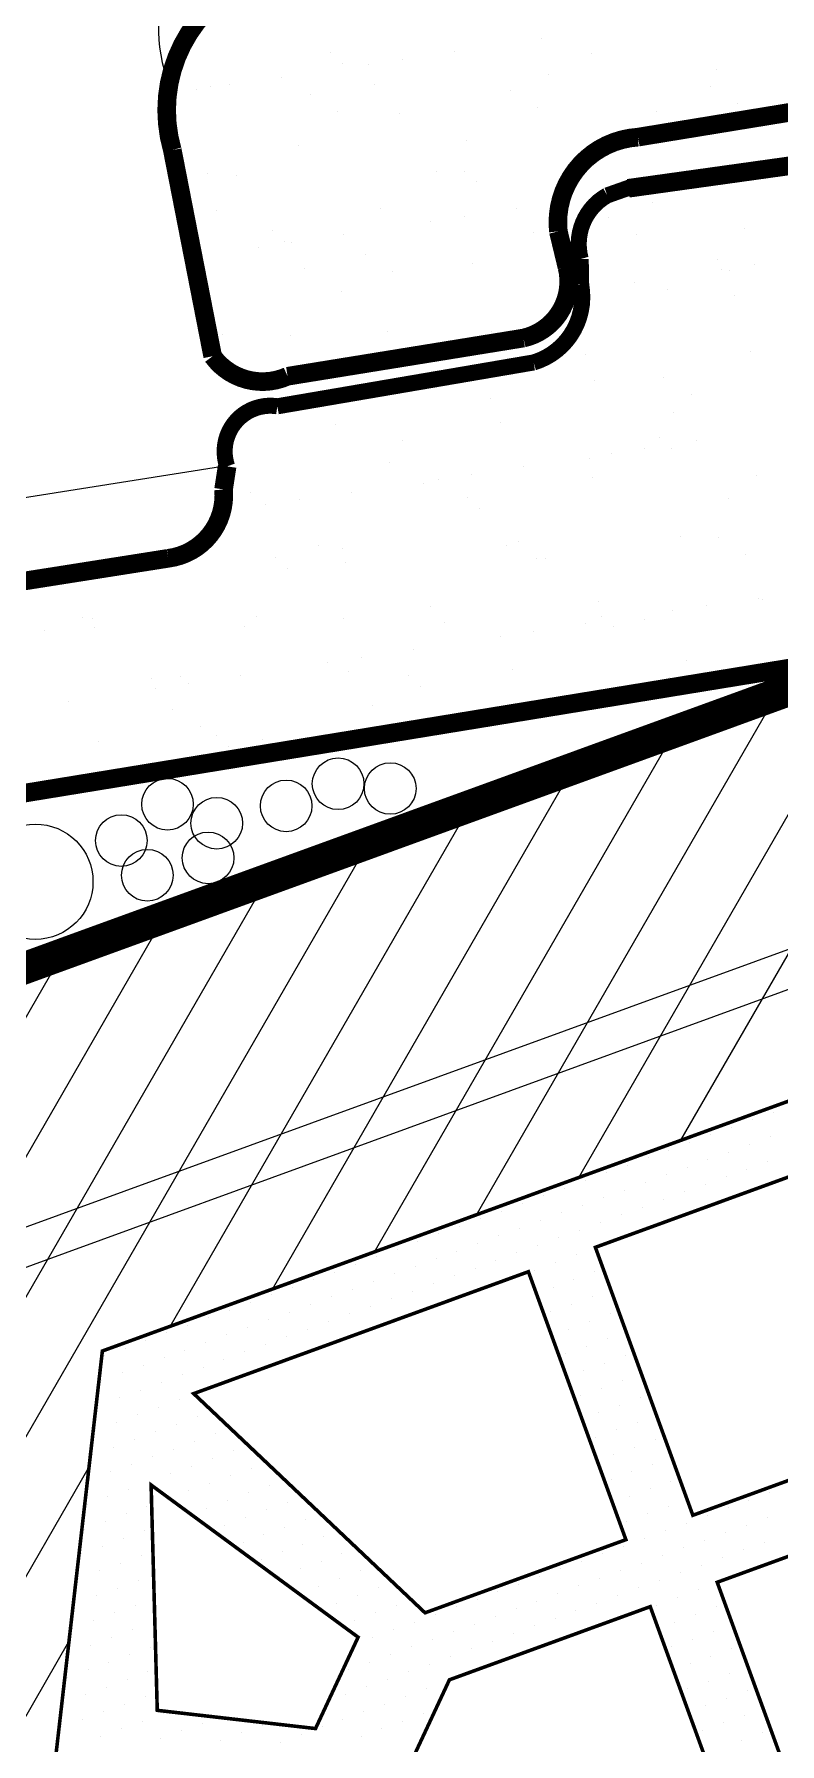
# Model space of a CAD drawing. Header units: inches. Extents: x -370 to 18, y -197 to 199.
# Drawn here: x -230.778 to -229.846, y -25.693 to -23.557 of the extents above; entities that cross this region are included whole.
import ezdxf

# ---------------------------------------------------------------- set-up
doc = ezdxf.new("R2010")
doc.units = ezdxf.units.IN
doc.header["$MEASUREMENT"] = 0
doc.layers.add('TRAMAS', color=7, linetype='Continuous')

# ---------------------------------------------------------------- blocks, each defined once
blk = doc.blocks.new('*X574')
at = {"color": 0}
for p, q in [((4.0977, 4.627), (4.0977, 4.627)), ((4.0702, 4.6177), (4.0702, 4.6177)), ((4.0871, 4.607), (4.0871, 4.607)), ((4.1542, 4.6097), (4.1542, 4.6097)), ((4.1375, 4.5905), (4.1375, 4.5905)), ((4.1398, 4.5841), (4.1398, 4.5841)), ((4.1606, 4.5868), (4.1606, 4.5868)), ((4.0854, 4.5769), (4.0854, 4.5769)), ((4.1449, 4.5837), (4.1449, 4.5837)), ((4.0529, 4.5726), (4.0529, 4.5726)), ((4.1059, 4.5727), (4.1059, 4.5727)), ((4.1478, 4.5683), (4.1478, 4.5683)), ((4.0544, 4.5331), (4.0544, 4.5331)), ((4.1567, 4.5327), (4.1567, 4.5327)), ((3.978, 4.5173), (3.978, 4.5173)), ((4.0594, 4.5167), (4.0594, 4.5167)), ((4.1025, 4.5176), (4.1025, 4.5176)), ((3.9948, 4.5066), (3.9948, 4.5066)), ((4.1194, 4.5068), (4.1194, 4.5068)), ((3.8981, 4.4922), (3.8981, 4.4922)), ((4.0004, 4.4918), (4.0004, 4.4918)), ((4.1085, 4.4956), (4.1085, 4.4956)), ((3.9392, 4.4816), (3.9392, 4.4816)), ((4.0993, 4.4802), (4.0993, 4.4802)), ((4.1223, 4.4782), (4.1223, 4.4782)), ((3.931, 4.4677), (3.931, 4.4677)), ((4.0556, 4.4679), (4.0556, 4.4679)), ((4.069, 4.4712), (4.069, 4.4712)), ((4.0898, 4.4739), (4.0898, 4.4739)), ((4.1066, 4.4735), (4.1066, 4.4735)), ((3.9613, 4.457), (3.9613, 4.457)), ((3.9821, 4.4598), (3.9821, 4.4598)), ((4.0146, 4.464), (4.0146, 4.464)), ((3.8442, 4.4508), (3.8442, 4.4508)), ((3.907, 4.4499), (3.907, 4.4499)), ((3.9522, 4.4547), (3.9522, 4.4547)), ((4.0569, 4.4561), (4.0569, 4.4561)), ((4.1592, 4.4556), (4.1592, 4.4556)), ((3.8536, 4.4428), (3.8536, 4.4428)), ((3.8744, 4.4456), (3.8744, 4.4456)), ((3.979, 4.4451), (3.979, 4.4451)), ((3.9864, 4.4384), (3.9864, 4.4384)), ((4.1414, 4.4416), (4.1414, 4.4416)), ((3.8857, 4.417), (3.8857, 4.417)), ((3.9006, 4.4152), (3.9006, 4.4152)), ((4.0029, 4.4147), (4.0029, 4.4147)), ((4.0103, 4.4172), (4.0103, 4.4172)), ((4.111, 4.4186), (4.111, 4.4186)), ((4.1348, 4.4174), (4.1348, 4.4174)), ((3.778, 4.406), (3.778, 4.406)), ((3.8588, 4.41), (3.8588, 4.41)), ((3.8661, 4.4033), (3.8661, 4.4033)), ((3.9026, 4.4062), (3.9026, 4.4062)), ((4.0212, 4.4065), (4.0212, 4.4065)), ((4.0271, 4.4064), (4.0271, 4.4064)), ((4.1517, 4.4067), (4.1517, 4.4067)), ((3.7385, 4.3749), (3.7385, 4.3749)), ((3.7444, 4.3743), (3.7444, 4.3743)), ((3.8467, 4.3738), (3.8467, 4.3738)), ((3.9009, 4.3714), (3.9009, 4.3714)), ((3.9547, 4.3777), (3.9547, 4.3777)), ((4.0594, 4.379), (4.0594, 4.379)), ((4.1058, 4.3725), (4.1058, 4.3725)), ((4.1267, 4.3752), (4.1267, 4.3752)), ((4.1592, 4.3795), (4.1592, 4.3795)), ((4.1617, 4.3785), (4.1617, 4.3785)), ((3.7142, 4.3671), (3.7142, 4.3671)), ((3.7459, 4.3682), (3.7459, 4.3682)), ((3.8387, 4.3673), (3.8387, 4.3673)), ((3.9633, 4.3675), (3.9633, 4.3675)), ((4.019, 4.3611), (4.019, 4.3611)), ((4.0515, 4.3653), (4.0515, 4.3653)), ((4.061, 4.37), (4.061, 4.37)), ((4.0684, 4.3633), (4.0684, 4.3633)), ((4.0879, 4.3677), (4.0879, 4.3677)), ((3.9438, 4.3512), (3.9438, 4.3512)), ((3.9982, 4.3583), (3.9982, 4.3583)), ((3.8905, 4.3441), (3.8905, 4.3441)), ((3.9113, 4.3469), (3.9113, 4.3469)), ((4.1135, 4.3415), (4.1135, 4.3415)), ((3.7807, 4.3363), (3.7807, 4.3363)), ((3.7828, 4.33), (3.7828, 4.33)), ((3.7984, 4.3368), (3.7984, 4.3368)), ((3.8036, 4.3327), (3.8036, 4.3327)), ((3.8362, 4.337), (3.8362, 4.337)), ((3.9031, 4.3381), (3.9031, 4.3381)), ((3.9408, 4.3349), (3.9408, 4.3349)), ((4.0055, 4.3376), (4.0055, 4.3376)), ((4.1032, 4.3314), (4.1032, 4.3314)), ((3.7285, 4.3228), (3.7285, 4.3228)), ((3.9481, 4.3282), (3.9481, 4.3282)), ((3.7934, 4.3166), (3.7934, 4.3166)), ((3.918, 4.3168), (3.918, 4.3168)), ((4.0426, 4.317), (4.0426, 4.317)), ((3.7469, 4.2972), (3.7469, 4.2972)), ((3.8103, 4.3058), (3.8103, 4.3058)), ((3.8205, 4.2998), (3.8205, 4.2998)), ((3.9349, 4.306), (3.9349, 4.306)), ((3.8279, 4.293), (3.8279, 4.293)), ((3.8492, 4.2967), (3.8492, 4.2967)), ((2.2519, 4.139), (2.2519, 4.139)), ((2.3288, 4.1385), (2.3288, 4.1385)), ((2.3831, 4.1457), (2.3831, 4.1457)), ((2.2592, 4.1322), (2.2592, 4.1322)), ((2.2754, 4.1315), (2.2754, 4.1315)), ((2.2963, 4.1343), (2.2963, 4.1343)), ((2.4143, 4.1355), (2.4143, 4.1355)), ((2.1678, 4.1173), (2.1678, 4.1173)), ((2.1766, 4.1194), (2.1766, 4.1194)), ((2.1886, 4.1201), (2.1886, 4.1201)), ((2.2211, 4.1244), (2.2211, 4.1244)), ((2.2789, 4.1189), (2.2789, 4.1189)), ((2.387, 4.1228), (2.387, 4.1228)), ((2.4917, 4.1241), (2.4917, 4.1241)), ((2.2387, 4.1133), (2.2387, 4.1133)), ((2.3633, 4.1135), (2.3633, 4.1135)), ((2.4878, 4.1137), (2.4878, 4.1137)), ((2.2556, 4.1025), (2.2556, 4.1025)), ((2.294, 4.1004), (2.294, 4.1004)), ((2.3801, 4.1028), (2.3801, 4.1028)), ((2.4541, 4.099), (2.4541, 4.099)), ((2.5047, 4.103), (2.5047, 4.103)), ((2.4615, 4.0922), (2.4615, 4.0922)), ((2.2307, 4.0819), (2.2307, 4.0819)), ((2.3354, 4.0832), (2.3354, 4.0832)), ((2.1738, 4.0652), (2.1738, 4.0652)), ((2.1917, 4.0636), (2.1917, 4.0636)), ((2.3163, 4.0639), (2.3163, 4.0639)), ((2.3338, 4.0639), (2.3338, 4.0639)), ((2.3412, 4.0571), (2.3412, 4.0571)), ((2.1791, 4.0423), (2.1791, 4.0423)), ((2.2814, 4.0418), (2.2814, 4.0418)), ((2.3895, 4.0457), (2.3895, 4.0457)), ((2.3123, 4.0328), (2.3123, 4.0328)), ((2.3331, 4.0355), (2.3331, 4.0355)), ((2.3657, 4.0398), (2.3657, 4.0398)), ((2.2136, 4.0288), (2.2136, 4.0288)), ((2.221, 4.022), (2.221, 4.022)), ((2.2255, 4.0214), (2.2255, 4.0214)), ((2.258, 4.0256), (2.258, 4.0256)), ((2.376, 4.0252), (2.376, 4.0252)), ((2.2046, 4.0186), (2.2046, 4.0186)), ((2.271, 4.0131), (2.271, 4.0131)), ((2.2332, 4.0048), (2.2332, 4.0048)), ((2.2879, 4.0024), (2.2879, 4.0024)), ((2.3379, 4.0061), (2.3379, 4.0061)), ((2.2558, 3.9901), (2.2558, 3.9901)), ((2.1816, 3.9652), (2.1816, 3.9652)), ((2.224, 3.9635), (2.224, 3.9635)), ((2.284, 3.9647), (2.284, 3.9647)), ((2.3486, 3.9637), (2.3486, 3.9637)), ((2.2956, 3.9536), (2.2956, 3.9536))]:
    blk.add_line(p, q, dxfattribs=at)
blk = doc.blocks.new('*X577')
at = {"color": 0}
for p, q in [((5.5, 5.4375), (5.5, 5.4375)), ((5.53125, 5.4375), (5.53125, 5.4375)), ((5.5625, 5.4375), (5.5625, 5.4375)), ((5.59375, 5.4375), (5.59375, 5.4375)), ((5.625, 5.4375), (5.625, 5.4375)), ((5.65625, 5.4375), (5.65625, 5.4375)), ((5.6875, 5.4375), (5.6875, 5.4375)), ((5.71875, 5.4375), (5.71875, 5.4375)), ((5.75, 5.4375), (5.75, 5.4375)), ((5.78125, 5.4375), (5.78125, 5.4375)), ((5.8125, 5.4375), (5.8125, 5.4375)), ((5.84375, 5.4375), (5.84375, 5.4375)), ((5.875, 5.4375), (5.875, 5.4375)), ((5.90625, 5.4375), (5.90625, 5.4375)), ((5.9375, 5.4375), (5.9375, 5.4375)), ((5.96875, 5.4375), (5.96875, 5.4375)), ((6, 5.4375), (6, 5.4375)), ((6.03125, 5.4375), (6.03125, 5.4375)), ((6.0625, 5.4375), (6.0625, 5.4375)), ((6.09375, 5.4375), (6.09375, 5.4375)), ((6.125, 5.4375), (6.125, 5.4375)), ((6.15625, 5.4375), (6.15625, 5.4375)), ((6.1875, 5.4375), (6.1875, 5.4375)), ((6.21875, 5.4375), (6.21875, 5.4375)), ((6.25, 5.4375), (6.25, 5.4375)), ((6.28125, 5.4375), (6.28125, 5.4375)), ((6.3125, 5.4375), (6.3125, 5.4375)), ((6.34375, 5.4375), (6.34375, 5.4375)), ((6.375, 5.4375), (6.375, 5.4375)), ((6.40625, 5.4375), (6.40625, 5.4375)), ((6.4375, 5.4375), (6.4375, 5.4375)), ((6.46875, 5.4375), (6.46875, 5.4375)), ((6.5, 5.4375), (6.5, 5.4375)), ((5.484375, 5.40625), (5.484375, 5.40625)), ((5.515625, 5.40625), (5.515625, 5.40625)), ((5.546875, 5.40625), (5.546875, 5.40625)), ((5.578125, 5.40625), (5.578125, 5.40625)), ((5.609375, 5.40625), (5.609375, 5.40625)), ((5.640625, 5.40625), (5.640625, 5.40625)), ((5.671875, 5.40625), (5.671875, 5.40625)), ((5.703125, 5.40625), (5.703125, 5.40625)), ((5.734375, 5.40625), (5.734375, 5.40625)), ((5.765625, 5.40625), (5.765625, 5.40625)), ((5.796875, 5.40625), (5.796875, 5.40625)), ((5.828125, 5.40625), (5.828125, 5.40625)), ((5.859375, 5.40625), (5.859375, 5.40625)), ((5.890625, 5.40625), (5.890625, 5.40625)), ((5.921875, 5.40625), (5.921875, 5.40625)), ((5.953125, 5.40625), (5.953125, 5.40625)), ((5.984375, 5.40625), (5.984375, 5.40625)), ((6.015625, 5.40625), (6.015625, 5.40625)), ((6.046875, 5.40625), (6.046875, 5.40625)), ((6.078125, 5.40625), (6.078125, 5.40625)), ((6.109375, 5.40625), (6.109375, 5.40625)), ((6.140625, 5.40625), (6.140625, 5.40625)), ((6.171875, 5.40625), (6.171875, 5.40625)), ((6.203125, 5.40625), (6.203125, 5.40625)), ((6.234375, 5.40625), (6.234375, 5.40625)), ((6.265625, 5.40625), (6.265625, 5.40625)), ((6.296875, 5.40625), (6.296875, 5.40625)), ((6.328125, 5.40625), (6.328125, 5.40625)), ((6.359375, 5.40625), (6.359375, 5.40625)), ((6.390625, 5.40625), (6.390625, 5.40625)), ((6.421875, 5.40625), (6.421875, 5.40625)), ((6.453125, 5.40625), (6.453125, 5.40625)), ((6.484375, 5.40625), (6.484375, 5.40625)), ((5.46875, 5.375), (5.46875, 5.375)), ((5.5, 5.375), (5.5, 5.375)), ((5.53125, 5.375), (5.53125, 5.375)), ((5.5625, 5.375), (5.5625, 5.375)), ((5.59375, 5.375), (5.59375, 5.375)), ((5.625, 5.375), (5.625, 5.375)), ((5.65625, 5.375), (5.65625, 5.375)), ((5.6875, 5.375), (5.6875, 5.375)), ((5.71875, 5.375), (5.71875, 5.375)), ((5.75, 5.375), (5.75, 5.375)), ((5.78125, 5.375), (5.78125, 5.375)), ((5.8125, 5.375), (5.8125, 5.375)), ((5.84375, 5.375), (5.84375, 5.375)), ((5.875, 5.375), (5.875, 5.375)), ((5.90625, 5.375), (5.90625, 5.375)), ((5.9375, 5.375), (5.9375, 5.375)), ((5.96875, 5.375), (5.96875, 5.375)), ((6, 5.375), (6, 5.375)), ((6.03125, 5.375), (6.03125, 5.375)), ((6.0625, 5.375), (6.0625, 5.375)), ((6.09375, 5.375), (6.09375, 5.375)), ((6.125, 5.375), (6.125, 5.375)), ((6.15625, 5.375), (6.15625, 5.375)), ((6.1875, 5.375), (6.1875, 5.375)), ((6.21875, 5.375), (6.21875, 5.375)), ((6.25, 5.375), (6.25, 5.375)), ((6.28125, 5.375), (6.28125, 5.375)), ((6.3125, 5.375), (6.3125, 5.375)), ((6.34375, 5.375), (6.34375, 5.375)), ((6.375, 5.375), (6.375, 5.375)), ((6.40625, 5.375), (6.40625, 5.375)), ((6.4375, 5.375), (6.4375, 5.375)), ((6.46875, 5.375), (6.46875, 5.375)), ((5.453125, 5.34375), (5.453125, 5.34375)), ((5.484375, 5.34375), (5.484375, 5.34375)), ((5.515625, 5.34375), (5.515625, 5.34375)), ((5.546875, 5.34375), (5.546875, 5.34375)), ((5.578125, 5.34375), (5.578125, 5.34375)), ((6.109375, 5.34375), (6.109375, 5.34375)), ((6.140625, 5.34375), (6.140625, 5.34375)), ((6.171875, 5.34375), (6.171875, 5.34375)), ((5.4375, 5.3125), (5.4375, 5.3125)), ((5.46875, 5.3125), (5.46875, 5.3125)), ((5.5, 5.3125), (5.5, 5.3125)), ((5.53125, 5.3125), (5.53125, 5.3125)), ((5.5625, 5.3125), (5.5625, 5.3125)), ((5.59375, 5.3125), (5.59375, 5.3125)), ((6.125, 5.3125), (6.125, 5.3125)), ((6.15625, 5.3125), (6.15625, 5.3125)), ((6.1875, 5.3125), (6.1875, 5.3125)), ((5.421875, 5.28125), (5.421875, 5.28125)), ((5.453125, 5.28125), (5.453125, 5.28125)), ((5.484375, 5.28125), (5.484375, 5.28125)), ((5.515625, 5.28125), (5.515625, 5.28125)), ((5.546875, 5.28125), (5.546875, 5.28125)), ((5.578125, 5.28125), (5.578125, 5.28125)), ((5.609375, 5.28125), (5.609375, 5.28125)), ((6.109375, 5.28125), (6.109375, 5.28125)), ((6.140625, 5.28125), (6.140625, 5.28125)), ((6.171875, 5.28125), (6.171875, 5.28125)), ((5.40625, 5.25), (5.40625, 5.25)), ((5.4375, 5.25), (5.4375, 5.25)), ((5.46875, 5.25), (5.46875, 5.25)), ((5.5, 5.25), (5.5, 5.25)), ((5.53125, 5.25), (5.53125, 5.25)), ((5.5625, 5.25), (5.5625, 5.25)), ((5.59375, 5.25), (5.59375, 5.25)), ((5.625, 5.25), (5.625, 5.25)), ((6.125, 5.25), (6.125, 5.25)), ((6.15625, 5.25), (6.15625, 5.25)), ((6.1875, 5.25), (6.1875, 5.25)), ((5.390625, 5.21875), (5.390625, 5.21875)), ((5.421875, 5.21875), (5.421875, 5.21875)), ((5.453125, 5.21875), (5.453125, 5.21875)), ((5.484375, 5.21875), (5.484375, 5.21875)), ((5.546875, 5.21875), (5.546875, 5.21875)), ((5.578125, 5.21875), (5.578125, 5.21875)), ((5.609375, 5.21875), (5.609375, 5.21875)), ((5.640625, 5.21875), (5.640625, 5.21875)), ((6.109375, 5.21875), (6.109375, 5.21875)), ((6.140625, 5.21875), (6.140625, 5.21875)), ((6.171875, 5.21875), (6.171875, 5.21875)), ((5.375, 5.1875), (5.375, 5.1875)), ((5.40625, 5.1875), (5.40625, 5.1875)), ((5.4375, 5.1875), (5.4375, 5.1875)), ((5.46875, 5.1875), (5.46875, 5.1875)), ((5.5625, 5.1875), (5.5625, 5.1875)), ((5.59375, 5.1875), (5.59375, 5.1875)), ((5.625, 5.1875), (5.625, 5.1875)), ((5.65625, 5.1875), (5.65625, 5.1875)), ((6.125, 5.1875), (6.125, 5.1875)), ((6.15625, 5.1875), (6.15625, 5.1875)), ((6.1875, 5.1875), (6.1875, 5.1875)), ((5.359375, 5.15625), (5.359375, 5.15625)), ((5.390625, 5.15625), (5.390625, 5.15625)), ((5.421875, 5.15625), (5.421875, 5.15625)), ((5.453125, 5.15625), (5.453125, 5.15625)), ((5.578125, 5.15625), (5.578125, 5.15625)), ((5.609375, 5.15625), (5.609375, 5.15625)), ((5.640625, 5.15625), (5.640625, 5.15625)), ((5.671875, 5.15625), (5.671875, 5.15625)), ((6.109375, 5.15625), (6.109375, 5.15625)), ((6.140625, 5.15625), (6.140625, 5.15625)), ((6.171875, 5.15625), (6.171875, 5.15625)), ((5.34375, 5.125), (5.34375, 5.125)), ((5.375, 5.125), (5.375, 5.125)), ((5.40625, 5.125), (5.40625, 5.125)), ((5.4375, 5.125), (5.4375, 5.125)), ((5.59375, 5.125), (5.59375, 5.125)), ((5.625, 5.125), (5.625, 5.125)), ((5.65625, 5.125), (5.65625, 5.125)), ((5.6875, 5.125), (5.6875, 5.125)), ((6.125, 5.125), (6.125, 5.125)), ((6.15625, 5.125), (6.15625, 5.125)), ((6.1875, 5.125), (6.1875, 5.125)), ((5.328125, 5.09375), (5.328125, 5.09375)), ((5.359375, 5.09375), (5.359375, 5.09375)), ((5.390625, 5.09375), (5.390625, 5.09375)), ((5.421875, 5.09375), (5.421875, 5.09375)), ((5.609375, 5.09375), (5.609375, 5.09375)), ((5.640625, 5.09375), (5.640625, 5.09375)), ((5.671875, 5.09375), (5.671875, 5.09375)), ((5.703125, 5.09375), (5.703125, 5.09375)), ((6.109375, 5.09375), (6.109375, 5.09375)), ((6.140625, 5.09375), (6.140625, 5.09375)), ((6.171875, 5.09375), (6.171875, 5.09375)), ((5.3125, 5.0625), (5.3125, 5.0625)), ((5.34375, 5.0625), (5.34375, 5.0625)), ((5.375, 5.0625), (5.375, 5.0625)), ((5.40625, 5.0625), (5.40625, 5.0625)), ((5.4375, 5.0625), (5.4375, 5.0625)), ((5.625, 5.0625), (5.625, 5.0625)), ((5.65625, 5.0625), (5.65625, 5.0625)), ((5.6875, 5.0625), (5.6875, 5.0625)), ((5.71875, 5.0625), (5.71875, 5.0625)), ((6.125, 5.0625), (6.125, 5.0625)), ((6.15625, 5.0625), (6.15625, 5.0625)), ((6.1875, 5.0625), (6.1875, 5.0625)), ((5.296875, 5.03125), (5.296875, 5.03125)), ((5.328125, 5.03125), (5.328125, 5.03125)), ((5.359375, 5.03125), (5.359375, 5.03125)), ((5.390625, 5.03125), (5.390625, 5.03125)), ((5.421875, 5.03125), (5.421875, 5.03125)), ((5.671875, 5.03125), (5.671875, 5.03125)), ((5.703125, 5.03125), (5.703125, 5.03125)), ((5.734375, 5.03125), (5.734375, 5.03125)), ((6.109375, 5.03125), (6.109375, 5.03125)), ((6.140625, 5.03125), (6.140625, 5.03125)), ((6.171875, 5.03125), (6.171875, 5.03125)), ((5.28125, 5), (5.28125, 5)), ((5.3125, 5), (5.3125, 5)), ((5.34375, 5), (5.34375, 5)), ((5.375, 5), (5.375, 5)), ((5.40625, 5), (5.40625, 5)), ((5.6875, 5), (5.6875, 5)), ((5.71875, 5), (5.71875, 5)), ((5.75, 5), (5.75, 5)), ((6.125, 5), (6.125, 5)), ((6.15625, 5), (6.15625, 5)), ((6.1875, 5), (6.1875, 5)), ((5.265625, 4.96875), (5.265625, 4.96875)), ((5.296875, 4.96875), (5.296875, 4.96875)), ((5.328125, 4.96875), (5.328125, 4.96875)), ((5.359375, 4.96875), (5.359375, 4.96875)), ((5.390625, 4.96875), (5.390625, 4.96875)), ((5.703125, 4.96875), (5.703125, 4.96875)), ((5.734375, 4.96875), (5.734375, 4.96875)), ((5.765625, 4.96875), (5.765625, 4.96875)), ((6.109375, 4.96875), (6.109375, 4.96875)), ((6.140625, 4.96875), (6.140625, 4.96875)), ((6.171875, 4.96875), (6.171875, 4.96875)), ((5.3125, 4.9375), (5.3125, 4.9375)), ((5.34375, 4.9375), (5.34375, 4.9375)), ((5.375, 4.9375), (5.375, 4.9375)), ((5.40625, 4.9375), (5.40625, 4.9375)), ((5.71875, 4.9375), (5.71875, 4.9375)), ((5.75, 4.9375), (5.75, 4.9375)), ((5.78125, 4.9375), (5.78125, 4.9375)), ((5.8125, 4.9375), (5.8125, 4.9375)), ((5.84375, 4.9375), (5.84375, 4.9375)), ((5.875, 4.9375), (5.875, 4.9375)), ((5.90625, 4.9375), (5.90625, 4.9375)), ((5.9375, 4.9375), (5.9375, 4.9375)), ((5.96875, 4.9375), (5.96875, 4.9375)), ((6, 4.9375), (6, 4.9375)), ((6.03125, 4.9375), (6.03125, 4.9375)), ((6.0625, 4.9375), (6.0625, 4.9375)), ((6.09375, 4.9375), (6.09375, 4.9375)), ((6.125, 4.9375), (6.125, 4.9375)), ((6.15625, 4.9375), (6.15625, 4.9375)), ((6.1875, 4.9375), (6.1875, 4.9375)), ((6.21875, 4.9375), (6.21875, 4.9375)), ((6.25, 4.9375), (6.25, 4.9375)), ((6.28125, 4.9375), (6.28125, 4.9375)), ((6.3125, 4.9375), (6.3125, 4.9375)), ((5.390625, 4.90625), (5.390625, 4.90625)), ((5.421875, 4.90625), (5.421875, 4.90625)), ((5.453125, 4.90625), (5.453125, 4.90625)), ((5.671875, 4.90625), (5.671875, 4.90625)), ((5.703125, 4.90625), (5.703125, 4.90625)), ((5.734375, 4.90625), (5.734375, 4.90625)), ((5.765625, 4.90625), (5.765625, 4.90625)), ((5.796875, 4.90625), (5.796875, 4.90625)), ((5.828125, 4.90625), (5.828125, 4.90625)), ((5.859375, 4.90625), (5.859375, 4.90625)), ((5.890625, 4.90625), (5.890625, 4.90625)), ((5.921875, 4.90625), (5.921875, 4.90625)), ((5.953125, 4.90625), (5.953125, 4.90625)), ((5.984375, 4.90625), (5.984375, 4.90625)), ((6.015625, 4.90625), (6.015625, 4.90625)), ((6.046875, 4.90625), (6.046875, 4.90625)), ((6.078125, 4.90625), (6.078125, 4.90625)), ((6.109375, 4.90625), (6.109375, 4.90625)), ((6.140625, 4.90625), (6.140625, 4.90625)), ((6.171875, 4.90625), (6.171875, 4.90625)), ((6.203125, 4.90625), (6.203125, 4.90625)), ((6.234375, 4.90625), (6.234375, 4.90625)), ((6.265625, 4.90625), (6.265625, 4.90625)), ((6.296875, 4.90625), (6.296875, 4.90625)), ((5.46875, 4.875), (5.46875, 4.875)), ((5.5, 4.875), (5.5, 4.875)), ((5.53125, 4.875), (5.53125, 4.875)), ((5.65625, 4.875), (5.65625, 4.875)), ((5.6875, 4.875), (5.6875, 4.875)), ((5.71875, 4.875), (5.71875, 4.875)), ((5.75, 4.875), (5.75, 4.875)), ((5.78125, 4.875), (5.78125, 4.875)), ((5.8125, 4.875), (5.8125, 4.875)), ((5.84375, 4.875), (5.84375, 4.875)), ((5.875, 4.875), (5.875, 4.875)), ((5.90625, 4.875), (5.90625, 4.875)), ((5.9375, 4.875), (5.9375, 4.875)), ((5.96875, 4.875), (5.96875, 4.875)), ((6, 4.875), (6, 4.875)), ((6.03125, 4.875), (6.03125, 4.875)), ((6.0625, 4.875), (6.0625, 4.875)), ((6.09375, 4.875), (6.09375, 4.875)), ((6.125, 4.875), (6.125, 4.875)), ((6.15625, 4.875), (6.15625, 4.875)), ((6.1875, 4.875), (6.1875, 4.875)), ((6.21875, 4.875), (6.21875, 4.875)), ((6.25, 4.875), (6.25, 4.875)), ((6.28125, 4.875), (6.28125, 4.875)), ((5.546875, 4.84375), (5.546875, 4.84375)), ((5.578125, 4.84375), (5.578125, 4.84375)), ((5.609375, 4.84375), (5.609375, 4.84375)), ((5.640625, 4.84375), (5.640625, 4.84375)), ((5.671875, 4.84375), (5.671875, 4.84375)), ((5.703125, 4.84375), (5.703125, 4.84375)), ((5.734375, 4.84375), (5.734375, 4.84375)), ((5.765625, 4.84375), (5.765625, 4.84375)), ((5.796875, 4.84375), (5.796875, 4.84375)), ((6.109375, 4.84375), (6.109375, 4.84375)), ((6.140625, 4.84375), (6.140625, 4.84375)), ((6.171875, 4.84375), (6.171875, 4.84375)), ((5.65625, 4.8125), (5.65625, 4.8125)), ((5.6875, 4.8125), (5.6875, 4.8125)), ((5.71875, 4.8125), (5.71875, 4.8125)), ((5.75, 4.8125), (5.75, 4.8125)), ((6.125, 4.8125), (6.125, 4.8125)), ((6.15625, 4.8125), (6.15625, 4.8125)), ((6.1875, 4.8125), (6.1875, 4.8125)), ((5.734375, 4.78125), (5.734375, 4.78125)), ((6.109375, 4.78125), (6.109375, 4.78125)), ((6.140625, 4.78125), (6.140625, 4.78125)), ((6.171875, 4.78125), (6.171875, 4.78125)), ((6.125, 4.75), (6.125, 4.75)), ((6.15625, 4.75), (6.15625, 4.75)), ((6.1875, 4.75), (6.1875, 4.75)), ((6.109375, 4.71875), (6.109375, 4.71875)), ((6.140625, 4.71875), (6.140625, 4.71875)), ((6.171875, 4.71875), (6.171875, 4.71875)), ((6.125, 4.6875), (6.125, 4.6875)), ((6.15625, 4.6875), (6.15625, 4.6875)), ((6.1875, 4.6875), (6.1875, 4.6875)), ((6.109375, 4.65625), (6.109375, 4.65625)), ((6.140625, 4.65625), (6.140625, 4.65625)), ((6.171875, 4.65625), (6.171875, 4.65625)), ((6.15625, 4.625), (6.15625, 4.625)), ((6.1875, 4.625), (6.1875, 4.625))]:
    blk.add_line(p, q, dxfattribs=at)
blk = doc.blocks.new('*X580')
at = {"color": 0}
for p, q in [((5.8312, 5.0999), (6.046, 5.472)), ((5.7581, 5.0733), (5.973, 5.4455)), ((5.685, 5.0467), (5.8999, 5.4189)), ((5.6119, 5.0201), (5.8268, 5.3923)), ((5.5388, 4.9935), (5.7537, 5.3657)), ((5.4657, 4.9668), (5.6807, 5.3392)), ((4.6962, 3.734), (5.6076, 5.3126)), ((4.6384, 3.734), (5.5345, 5.286)), ((4.5806, 3.7338), (5.4614, 5.2595)), ((4.5227, 3.7336), (5.3884, 5.2329)), ((4.7539, 3.734), (5.4076, 4.8662)), ((4.8116, 3.7339), (5.3932, 4.7413))]:
    blk.add_line(p, q, dxfattribs=at)
blk = doc.blocks.new('A$C19EF2EDB')
for p, q in [((14.30606, 7.43959), (9.06263, 5.53114)), ((14.32218, 7.3953), (9.06005, 5.48004))]:
    blk.add_line(p, q)
for points, const_width in [([(13.28157, 7.96033), (13.27713, 7.93147, -0.4030868), (13.20785, 7.84543), (10.07107, 7.35131, 0.4515588), (9.92693, 7.12436), (9.97735, 6.86688, 0.3549331), (10.07099, 6.84191), (10.36575, 6.88962, 0.4220892), (10.42012, 6.97835), (10.40937, 7.02285, -0.4261719), (10.509, 7.14059), (14.02103, 7.7143, 0.3809046), (14.16477, 7.84992), (14.07424, 8.30819, 0.238425), (13.99069, 8.3366), (13.78299, 8.30763)], 0.02326), ([(9.99541, 6.72938), (9.99097, 6.70052, -0.4030868), (9.92169, 6.61448), (6.78491, 6.12036, 0.4515588), (6.64077, 5.89341), (6.69119, 5.63593, 0.3549331), (6.78483, 5.61097), (7.07959, 5.65867, 0.4220892), (7.13396, 5.7474), (7.12321, 5.7919, -0.4261719), (7.22284, 5.90964), (10.73486, 6.48335, 0.3809046), (10.87861, 6.61897), (10.78808, 7.07724, 0.238425), (10.70453, 7.10565), (10.49683, 7.07668)], 0.02326), ([(10.50072, 7.07852), (10.47049, 7.06783, 0.3448928), (10.43734, 6.98841), (10.4379, 6.95639, -0.3824067), (10.37847, 6.85914), (10.05823, 6.80439, 0.5657963), (9.99541, 6.72938)], 0.02008)]:
    blk.add_lwpolyline(points, format="xyb", dxfattribs=dict(const_width=const_width))
for points, format in [([(13.28139, 7.96086), (10.06093, 7.45164, 0.4515588), (9.9168, 7.22469), (9.92171, 7.20016, 0.4066557)], "xyb"), ([(14.1976, 7.72254, 0.04016, 0.04016, 0), (14.1976, 7.72254, 0.04016, 0.04016, 0), (14.1976, 7.72254, 0.04016, 0.04016, 0), (0.9202, 2.89507, 0.04016, 0.04016, 0), (1.09188, 2.42337, 0.04016, 0.04016, 0), (1.27842, 2.44039, 0.03492, 0.03492, -2.6324279), (1.41088, 2.45127, 0.04016, 0.04016, 0), (1.41088, 2.45127, 0.04016, 0.04016, 0), (2.95427, 2.02861, 0.04016, 0.04016, 0), (2.95427, 2.02861, 0.04016, 0.04016, 0), (2.95427, 2.02861, 0.04016, 0.04016, 0), (6.97657, 3.49748, 0.04016, 0.04016, 0)], "xyseb"), ([(9.99523, 6.72992), (6.77477, 6.22069, 0.4515588), (6.63063, 5.99374), (6.63554, 5.96921, 0.4066557)], "xyb")]:
    blk.add_lwpolyline(points, format=format)
at = {"color": 2, "const_width": 0.00445}
for points in [[(11.26197, 6.14208), (9.83948, 5.62434), (9.77119, 5.03091), (10.25048, 5.01584), (10.34184, 4.76481), (11.59698, 5.22165)], [(10.57749, 5.41915), (11.07955, 5.60188), (10.95772, 5.93658), (10.45567, 5.75385), (10.57749, 5.41915)], [(10.49381, 5.38869), (10.37199, 5.72339), (9.95361, 5.57112), (10.24279, 5.29732), (10.49381, 5.38869)], [(10.72977, 5.00077), (11.23182, 5.1835), (11.11, 5.5182), (10.60795, 5.33547), (10.72977, 5.00077)], [(9.90039, 5.45698), (10.15911, 5.26687), (10.10589, 5.15274), (9.90808, 5.1755), (9.90039, 5.45698)], [(10.64609, 4.97031), (10.39506, 4.87894), (10.64609, 4.97031), (10.52427, 5.30501), (10.27324, 5.21365), (10.22002, 5.09952), (10.33415, 5.0463), (10.39506, 4.87894)]]:
    blk.add_lwpolyline(points, dxfattribs=at)
at = {"color": 8, "transparency": 33554610}
for centre, radius in [((10.13413, 6.33288), 0.03223), ((10.19928, 6.32694), 0.03223), ((9.9209, 6.30732), 0.03223), ((10.06918, 6.30528), 0.03223), ((9.98244, 6.28362), 0.03223), ((9.75568, 6.21045), 0.07205), ((9.86318, 6.26196), 0.03223), ((9.9716, 6.2403), 0.03223), ((9.8957, 6.21864), 0.03223)]:
    blk.add_circle(centre, radius, dxfattribs=at)
at = {"xscale": 2.0079, "yscale": 2.0079, "zscale": 2.0079, "rotation": 1}
for p in [(5.74923, -1.14231), (2.46307, -2.37326)]:
    blk.add_blockref('*X574', p, dxfattribs=at)
at = {"color": 8, "transparency": 33554610, "xscale": 1.746, "yscale": 1.746, "zscale": 1.746}
blk.add_blockref('*X580', (0.38121, -3.01691), dxfattribs=at)
at = {"color": 2, "xscale": 0.89046, "yscale": 0.89046, "zscale": 0.89046, "rotation": 19.99999999999998}
blk.add_blockref('*X577', (6.89552, -0.60662), dxfattribs=at)

msp = doc.modelspace()

# ---------------------------------------------------------------- block references
at = {"layer": 'TRAMAS'}
msp.add_blockref('A$C19EF2EDB', (-240.53178, -30.82661), dxfattribs=at)

doc.saveas('drawing.dxf')
